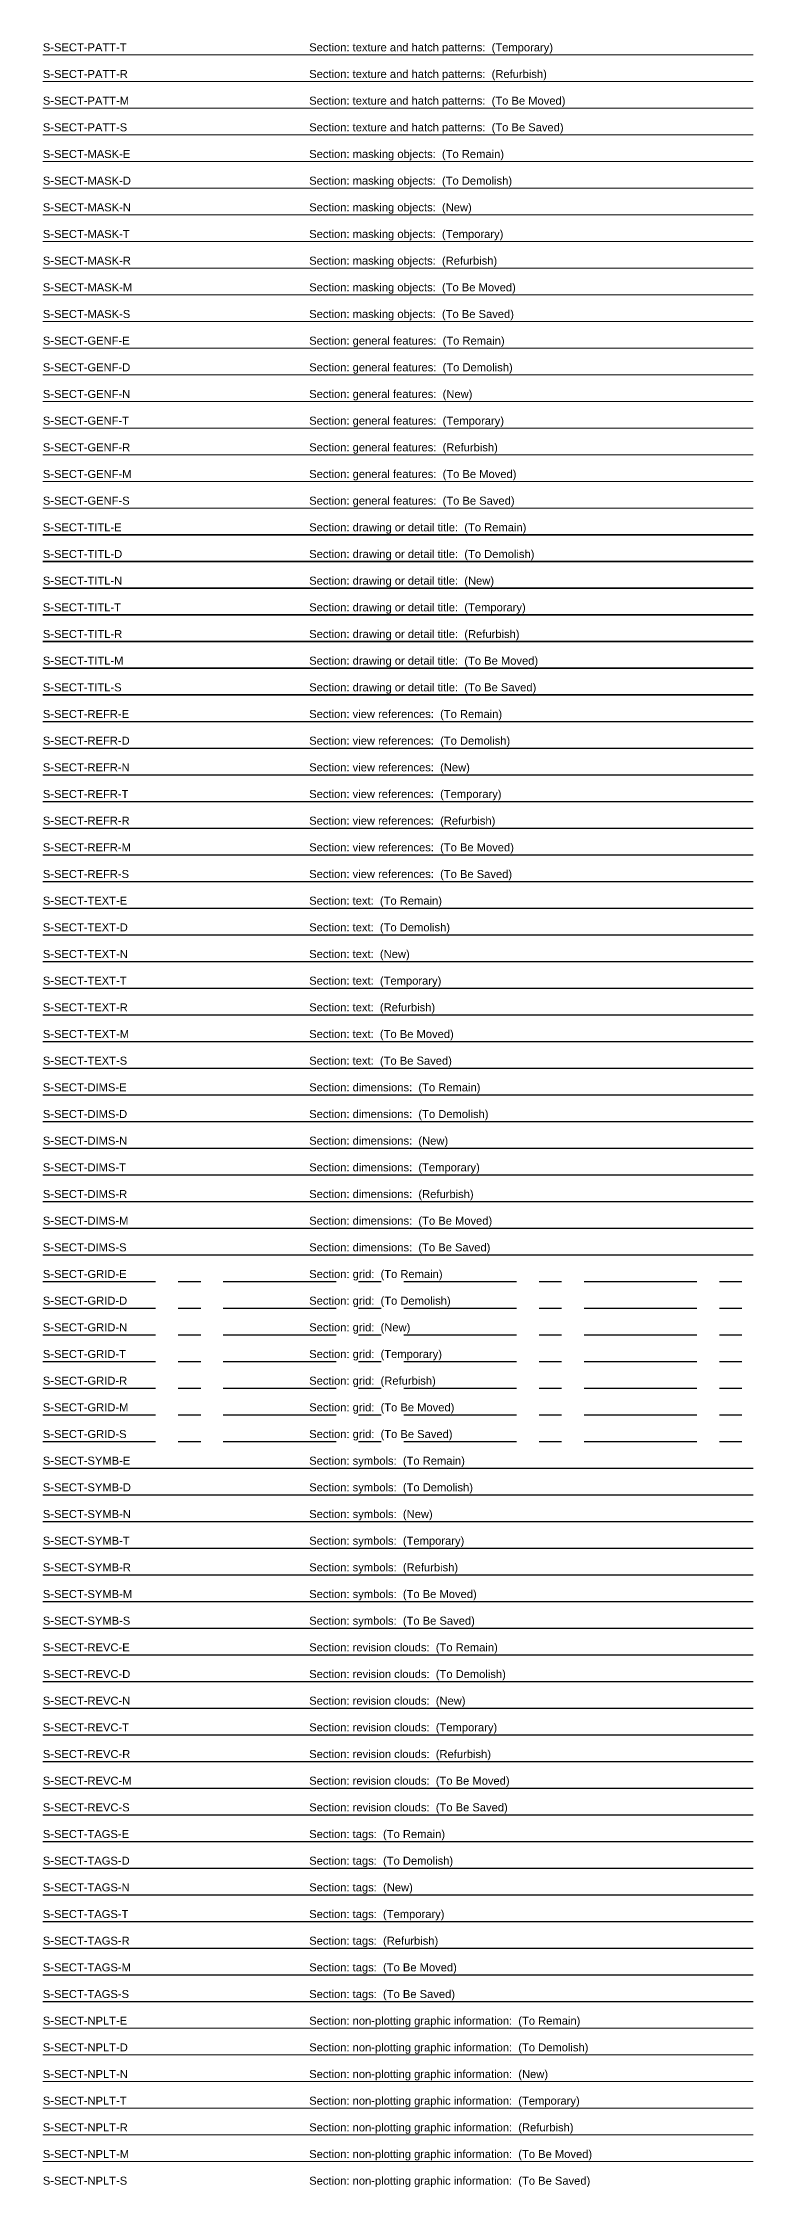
# Model space of a CAD drawing. Header units: millimetres. Extents: x 0 to 200, y -4838 to 3.
# Drawn here: x 0 to 200, y -3630 to -3027 of the extents above; entities that cross this region are included whole.
import ezdxf

# ---------------------------------------------------------------- set-up
doc = ezdxf.new("R2010")
doc.units = ezdxf.units.MM
doc.linetypes.add('CENTER', pattern=[50.8, 31.75, -6.35, 6.35, -6.35])
for name, color, linetype, lineweight, plot in [('S-PLAN-NPLT-S', 140, 'Continuous', 18, False), ('S-SECT-NPLT-D', 140, 'Continuous', 18, False), ('S-SECT-NPLT-E', 140, 'Continuous', 18, False), ('S-SECT-NPLT-M', 140, 'Continuous', 18, False), ('S-SECT-NPLT-N', 140, 'Continuous', 18, False), ('S-SECT-NPLT-R', 140, 'Continuous', 18, False), ('S-SECT-NPLT-S', 140, 'Continuous', 18, False), ('S-SECT-NPLT-T', 140, 'Continuous', 18, False)]:
    doc.layers.add(name, color=color, linetype=linetype, lineweight=lineweight, plot=plot)
for name, color, linetype, lineweight in [('S-SECT-DIMS-D', 11, 'Continuous', 25), ('S-SECT-DIMS-E', 201, 'Continuous', 25), ('S-SECT-DIMS-M', 51, 'Continuous', 25), ('S-SECT-DIMS-N', 171, 'Continuous', 25), ('S-SECT-DIMS-R', 131, 'Continuous', 25), ('S-SECT-DIMS-S', 101, 'Continuous', 25), ('S-SECT-DIMS-T', 31, 'Continuous', 25), ('S-SECT-GENF-D', 10, 'Continuous', 18), ('S-SECT-GENF-E', 200, 'Continuous', 18), ('S-SECT-GENF-M', 50, 'Continuous', 18), ('S-SECT-GENF-N', 170, 'Continuous', 18), ('S-SECT-GENF-R', 130, 'Continuous', 18), ('S-SECT-GENF-S', 100, 'Continuous', 18), ('S-SECT-GENF-T', 30, 'Continuous', 18), ('S-SECT-GRID-D', 11, 'CENTER', 25), ('S-SECT-GRID-E', 201, 'CENTER', 25), ('S-SECT-GRID-M', 51, 'CENTER', 25), ('S-SECT-GRID-N', 171, 'CENTER', 25), ('S-SECT-GRID-R', 131, 'CENTER', 25), ('S-SECT-GRID-S', 101, 'CENTER', 25), ('S-SECT-GRID-T', 31, 'CENTER', 25), ('S-SECT-MASK-D', 10, 'Continuous', 18), ('S-SECT-MASK-E', 200, 'Continuous', 18), ('S-SECT-MASK-M', 50, 'Continuous', 18), ('S-SECT-MASK-N', 170, 'Continuous', 18), ('S-SECT-MASK-R', 130, 'Continuous', 18), ('S-SECT-MASK-S', 100, 'Continuous', 18), ('S-SECT-MASK-T', 30, 'Continuous', 18), ('S-SECT-PATT-M', 59, 'Continuous', 13), ('S-SECT-PATT-R', 139, 'Continuous', 13), ('S-SECT-PATT-S', 109, 'Continuous', 13), ('S-SECT-PATT-T', 39, 'Continuous', 13), ('S-SECT-REFR-D', 11, 'Continuous', 25), ('S-SECT-REFR-E', 201, 'Continuous', 25), ('S-SECT-REFR-M', 51, 'Continuous', 25), ('S-SECT-REFR-N', 171, 'Continuous', 25), ('S-SECT-REFR-R', 131, 'Continuous', 25), ('S-SECT-REFR-S', 101, 'Continuous', 25), ('S-SECT-REFR-T', 31, 'Continuous', 25), ('S-SECT-REVC-D', 71, 'Continuous', 25), ('S-SECT-REVC-E', 71, 'Continuous', 25), ('S-SECT-REVC-M', 71, 'Continuous', 25), ('S-SECT-REVC-N', 71, 'Continuous', 25), ('S-SECT-REVC-R', 71, 'Continuous', 25), ('S-SECT-REVC-S', 71, 'Continuous', 25), ('S-SECT-REVC-T', 71, 'Continuous', 25), ('S-SECT-SYMB-D', 11, 'Continuous', 25), ('S-SECT-SYMB-E', 201, 'Continuous', 25), ('S-SECT-SYMB-M', 51, 'Continuous', 25), ('S-SECT-SYMB-N', 171, 'Continuous', 25), ('S-SECT-SYMB-R', 131, 'Continuous', 25), ('S-SECT-SYMB-S', 101, 'Continuous', 25), ('S-SECT-SYMB-T', 31, 'Continuous', 25), ('S-SECT-TAGS-D', 11, 'Continuous', 25), ('S-SECT-TAGS-E', 201, 'Continuous', 25), ('S-SECT-TAGS-M', 51, 'Continuous', 25), ('S-SECT-TAGS-N', 171, 'Continuous', 25), ('S-SECT-TAGS-R', 131, 'Continuous', 25), ('S-SECT-TAGS-S', 101, 'Continuous', 25), ('S-SECT-TAGS-T', 31, 'Continuous', 25), ('S-SECT-TEXT-D', 11, 'Continuous', 25), ('S-SECT-TEXT-E', 201, 'Continuous', 25), ('S-SECT-TEXT-M', 51, 'Continuous', 25), ('S-SECT-TEXT-N', 171, 'Continuous', 25), ('S-SECT-TEXT-R', 131, 'Continuous', 25), ('S-SECT-TEXT-S', 101, 'Continuous', 25), ('S-SECT-TEXT-T', 31, 'Continuous', 25), ('S-SECT-TITL-D', 13, 'Continuous', 35), ('S-SECT-TITL-E', 203, 'Continuous', 35), ('S-SECT-TITL-M', 53, 'Continuous', 35), ('S-SECT-TITL-N', 173, 'Continuous', 35), ('S-SECT-TITL-R', 133, 'Continuous', 35), ('S-SECT-TITL-S', 103, 'Continuous', 35), ('S-SECT-TITL-T', 33, 'Continuous', 35)]:
    doc.layers.add(name, color=color, linetype=linetype, lineweight=lineweight)
doc.styles.get("Standard").update_dxf_attribs({"font": 'arial.ttf'})

# ---------------------------------------------------------------- blocks, each defined once
blk = doc.blocks.new('AecLayers_SingleLetter_Augmented_UpperPhasing_S_2D')
at = {"layer": 'S-SECT-DIMS-D'}
blk.add_line((0, -3330), (200, -3330), dxfattribs=at)
at = {"layer": 'S-SECT-DIMS-E'}
blk.add_line((0, -3322.5), (200, -3322.5), dxfattribs=at)
at = {"layer": 'S-SECT-DIMS-M'}
blk.add_line((0, -3360), (200, -3360), dxfattribs=at)
at = {"layer": 'S-SECT-DIMS-N'}
blk.add_line((0, -3337.5), (200, -3337.5), dxfattribs=at)
at = {"layer": 'S-SECT-DIMS-R'}
blk.add_line((0, -3352.5), (200, -3352.5), dxfattribs=at)
at = {"layer": 'S-SECT-DIMS-S'}
blk.add_line((0, -3367.5), (200, -3367.5), dxfattribs=at)
at = {"layer": 'S-SECT-DIMS-T'}
blk.add_line((0, -3345), (200, -3345), dxfattribs=at)
at = {"layer": 'S-SECT-GENF-D'}
blk.add_line((0, -3120), (200, -3120), dxfattribs=at)
at = {"layer": 'S-SECT-GENF-E'}
blk.add_line((0, -3112.5), (200, -3112.5), dxfattribs=at)
at = {"layer": 'S-SECT-GENF-M'}
blk.add_line((0, -3150), (200, -3150), dxfattribs=at)
at = {"layer": 'S-SECT-GENF-N'}
blk.add_line((0, -3127.5), (200, -3127.5), dxfattribs=at)
at = {"layer": 'S-SECT-GENF-R'}
blk.add_line((0, -3142.5), (200, -3142.5), dxfattribs=at)
at = {"layer": 'S-SECT-GENF-S'}
blk.add_line((0, -3157.5), (200, -3157.5), dxfattribs=at)
at = {"layer": 'S-SECT-GENF-T'}
blk.add_line((0, -3135), (200, -3135), dxfattribs=at)
at = {"layer": 'S-SECT-GRID-D'}
blk.add_line((0, -3382.5), (200, -3382.5), dxfattribs=at)
at = {"layer": 'S-SECT-GRID-E'}
blk.add_line((0, -3375), (200, -3375), dxfattribs=at)
at = {"layer": 'S-SECT-GRID-M'}
blk.add_line((0, -3412.5), (200, -3412.5), dxfattribs=at)
at = {"layer": 'S-SECT-GRID-N'}
blk.add_line((0, -3390), (200, -3390), dxfattribs=at)
at = {"layer": 'S-SECT-GRID-R'}
blk.add_line((0, -3405), (200, -3405), dxfattribs=at)
at = {"layer": 'S-SECT-GRID-S'}
blk.add_line((0, -3420), (200, -3420), dxfattribs=at)
at = {"layer": 'S-SECT-GRID-T'}
blk.add_line((0, -3397.5), (200, -3397.5), dxfattribs=at)
at = {"layer": 'S-SECT-MASK-D'}
blk.add_line((0, -3067.5), (200, -3067.5), dxfattribs=at)
at = {"layer": 'S-SECT-MASK-E'}
blk.add_line((0, -3060), (200, -3060), dxfattribs=at)
at = {"layer": 'S-SECT-MASK-M'}
blk.add_line((0, -3097.5), (200, -3097.5), dxfattribs=at)
at = {"layer": 'S-SECT-MASK-N'}
blk.add_line((0, -3075), (200, -3075), dxfattribs=at)
at = {"layer": 'S-SECT-MASK-R'}
blk.add_line((0, -3090), (200, -3090), dxfattribs=at)
at = {"layer": 'S-SECT-MASK-S'}
blk.add_line((0, -3105), (200, -3105), dxfattribs=at)
at = {"layer": 'S-SECT-MASK-T'}
blk.add_line((0, -3082.5), (200, -3082.5), dxfattribs=at)
at = {"layer": 'S-SECT-NPLT-D'}
blk.add_line((0, -3592.5), (200, -3592.5), dxfattribs=at)
at = {"layer": 'S-SECT-NPLT-E'}
blk.add_line((0, -3585), (200, -3585), dxfattribs=at)
at = {"layer": 'S-SECT-NPLT-M'}
blk.add_line((0, -3622.5), (200, -3622.5), dxfattribs=at)
at = {"layer": 'S-SECT-NPLT-N'}
blk.add_line((0, -3600), (200, -3600), dxfattribs=at)
at = {"layer": 'S-SECT-NPLT-R'}
blk.add_line((0, -3615), (200, -3615), dxfattribs=at)
at = {"layer": 'S-SECT-NPLT-T'}
blk.add_line((0, -3607.5), (200, -3607.5), dxfattribs=at)
at = {"layer": 'S-SECT-PATT-M'}
blk.add_line((0, -3045), (200, -3045), dxfattribs=at)
at = {"layer": 'S-SECT-PATT-R'}
blk.add_line((0, -3037.5), (200, -3037.5), dxfattribs=at)
at = {"layer": 'S-SECT-PATT-S'}
blk.add_line((0, -3052.5), (200, -3052.5), dxfattribs=at)
at = {"layer": 'S-SECT-PATT-T'}
blk.add_line((0, -3030), (200, -3030), dxfattribs=at)
at = {"layer": 'S-SECT-REFR-D'}
blk.add_line((0, -3225), (200, -3225), dxfattribs=at)
at = {"layer": 'S-SECT-REFR-E'}
blk.add_line((0, -3217.5), (200, -3217.5), dxfattribs=at)
at = {"layer": 'S-SECT-REFR-M'}
blk.add_line((0, -3255), (200, -3255), dxfattribs=at)
at = {"layer": 'S-SECT-REFR-N'}
blk.add_line((0, -3232.5), (200, -3232.5), dxfattribs=at)
at = {"layer": 'S-SECT-REFR-R'}
blk.add_line((0, -3247.5), (200, -3247.5), dxfattribs=at)
at = {"layer": 'S-SECT-REFR-S'}
blk.add_line((0, -3262.5), (200, -3262.5), dxfattribs=at)
at = {"layer": 'S-SECT-REFR-T'}
blk.add_line((0, -3240), (200, -3240), dxfattribs=at)
at = {"layer": 'S-SECT-REVC-D'}
blk.add_line((0, -3487.5), (200, -3487.5), dxfattribs=at)
at = {"layer": 'S-SECT-REVC-E'}
blk.add_line((0, -3480), (200, -3480), dxfattribs=at)
at = {"layer": 'S-SECT-REVC-M'}
blk.add_line((0, -3517.5), (200, -3517.5), dxfattribs=at)
at = {"layer": 'S-SECT-REVC-N'}
blk.add_line((0, -3495), (200, -3495), dxfattribs=at)
at = {"layer": 'S-SECT-REVC-R'}
blk.add_line((0, -3510), (200, -3510), dxfattribs=at)
at = {"layer": 'S-SECT-REVC-S'}
blk.add_line((0, -3525), (200, -3525), dxfattribs=at)
at = {"layer": 'S-SECT-REVC-T'}
blk.add_line((0, -3502.5), (200, -3502.5), dxfattribs=at)
at = {"layer": 'S-SECT-SYMB-D'}
blk.add_line((0, -3435), (200, -3435), dxfattribs=at)
at = {"layer": 'S-SECT-SYMB-E'}
blk.add_line((0, -3427.5), (200, -3427.5), dxfattribs=at)
at = {"layer": 'S-SECT-SYMB-M'}
blk.add_line((0, -3465), (200, -3465), dxfattribs=at)
at = {"layer": 'S-SECT-SYMB-N'}
blk.add_line((0, -3442.5), (200, -3442.5), dxfattribs=at)
at = {"layer": 'S-SECT-SYMB-R'}
blk.add_line((0, -3457.5), (200, -3457.5), dxfattribs=at)
at = {"layer": 'S-SECT-SYMB-S'}
blk.add_line((0, -3472.5), (200, -3472.5), dxfattribs=at)
at = {"layer": 'S-SECT-SYMB-T'}
blk.add_line((0, -3450), (200, -3450), dxfattribs=at)
at = {"layer": 'S-SECT-TAGS-D'}
blk.add_line((0, -3540), (200, -3540), dxfattribs=at)
at = {"layer": 'S-SECT-TAGS-E'}
blk.add_line((0, -3532.5), (200, -3532.5), dxfattribs=at)
at = {"layer": 'S-SECT-TAGS-M'}
blk.add_line((0, -3570), (200, -3570), dxfattribs=at)
at = {"layer": 'S-SECT-TAGS-N'}
blk.add_line((0, -3547.5), (200, -3547.5), dxfattribs=at)
at = {"layer": 'S-SECT-TAGS-R'}
blk.add_line((0, -3562.5), (200, -3562.5), dxfattribs=at)
at = {"layer": 'S-SECT-TAGS-S'}
blk.add_line((0, -3577.5), (200, -3577.5), dxfattribs=at)
at = {"layer": 'S-SECT-TAGS-T'}
blk.add_line((0, -3555), (200, -3555), dxfattribs=at)
at = {"layer": 'S-SECT-TEXT-D'}
blk.add_line((0, -3277.5), (200, -3277.5), dxfattribs=at)
at = {"layer": 'S-SECT-TEXT-E'}
blk.add_line((0, -3270), (200, -3270), dxfattribs=at)
at = {"layer": 'S-SECT-TEXT-M'}
blk.add_line((0, -3307.5), (200, -3307.5), dxfattribs=at)
at = {"layer": 'S-SECT-TEXT-N'}
blk.add_line((0, -3285), (200, -3285), dxfattribs=at)
at = {"layer": 'S-SECT-TEXT-R'}
blk.add_line((0, -3300), (200, -3300), dxfattribs=at)
at = {"layer": 'S-SECT-TEXT-S'}
blk.add_line((0, -3315), (200, -3315), dxfattribs=at)
at = {"layer": 'S-SECT-TEXT-T'}
blk.add_line((0, -3292.5), (200, -3292.5), dxfattribs=at)
at = {"layer": 'S-SECT-TITL-D'}
blk.add_line((0, -3172.5), (200, -3172.5), dxfattribs=at)
at = {"layer": 'S-SECT-TITL-E'}
blk.add_line((0, -3165), (200, -3165), dxfattribs=at)
at = {"layer": 'S-SECT-TITL-M'}
blk.add_line((0, -3202.5), (200, -3202.5), dxfattribs=at)
at = {"layer": 'S-SECT-TITL-N'}
blk.add_line((0, -3180), (200, -3180), dxfattribs=at)
at = {"layer": 'S-SECT-TITL-R'}
blk.add_line((0, -3195), (200, -3195), dxfattribs=at)
at = {"layer": 'S-SECT-TITL-S'}
blk.add_line((0, -3210), (200, -3210), dxfattribs=at)
at = {"layer": 'S-SECT-TITL-T'}
blk.add_line((0, -3187.5), (200, -3187.5), dxfattribs=at)
at = {"layer": 'S-SECT-DIMS-D'}
for s, p in [('S-SECT-DIMS-D', (0, -3329)), ('Section: dimensions:  (To Demolish)', (75, -3329))]:
    blk.add_text(s, height=2.25, dxfattribs=at).set_placement(p)
at = {"layer": 'S-SECT-DIMS-E'}
for s, p in [('S-SECT-DIMS-E', (0, -3321.5)), ('Section: dimensions:  (To Remain)', (75, -3321.5))]:
    blk.add_text(s, height=2.25, dxfattribs=at).set_placement(p)
at = {"layer": 'S-SECT-DIMS-M'}
for s, p in [('S-SECT-DIMS-M', (0, -3359)), ('Section: dimensions:  (To Be Moved)', (75, -3359))]:
    blk.add_text(s, height=2.25, dxfattribs=at).set_placement(p)
at = {"layer": 'S-SECT-DIMS-N'}
for s, p in [('S-SECT-DIMS-N', (0, -3336.5)), ('Section: dimensions:  (New)', (75, -3336.5))]:
    blk.add_text(s, height=2.25, dxfattribs=at).set_placement(p)
at = {"layer": 'S-SECT-DIMS-R'}
for s, p in [('S-SECT-DIMS-R', (0, -3351.5)), ('Section: dimensions:  (Refurbish)', (75, -3351.5))]:
    blk.add_text(s, height=2.25, dxfattribs=at).set_placement(p)
at = {"layer": 'S-SECT-DIMS-S'}
for s, p in [('S-SECT-DIMS-S', (0, -3366.5)), ('Section: dimensions:  (To Be Saved)', (75, -3366.5))]:
    blk.add_text(s, height=2.25, dxfattribs=at).set_placement(p)
at = {"layer": 'S-SECT-DIMS-T'}
for s, p in [('S-SECT-DIMS-T', (0, -3344)), ('Section: dimensions:  (Temporary)', (75, -3344))]:
    blk.add_text(s, height=2.25, dxfattribs=at).set_placement(p)
at = {"layer": 'S-SECT-GENF-D'}
for s, p in [('S-SECT-GENF-D', (0, -3119)), ('Section: general features:  (To Demolish)', (75, -3119))]:
    blk.add_text(s, height=2.25, dxfattribs=at).set_placement(p)
at = {"layer": 'S-SECT-GENF-E'}
for s, p in [('S-SECT-GENF-E', (0, -3111.5)), ('Section: general features:  (To Remain)', (75, -3111.5))]:
    blk.add_text(s, height=2.25, dxfattribs=at).set_placement(p)
at = {"layer": 'S-SECT-GENF-M'}
for s, p in [('S-SECT-GENF-M', (0, -3149)), ('Section: general features:  (To Be Moved)', (75, -3149))]:
    blk.add_text(s, height=2.25, dxfattribs=at).set_placement(p)
at = {"layer": 'S-SECT-GENF-N'}
for s, p in [('S-SECT-GENF-N', (0, -3126.5)), ('Section: general features:  (New)', (75, -3126.5))]:
    blk.add_text(s, height=2.25, dxfattribs=at).set_placement(p)
at = {"layer": 'S-SECT-GENF-R'}
for s, p in [('S-SECT-GENF-R', (0, -3141.5)), ('Section: general features:  (Refurbish)', (75, -3141.5))]:
    blk.add_text(s, height=2.25, dxfattribs=at).set_placement(p)
at = {"layer": 'S-SECT-GENF-S'}
for s, p in [('S-SECT-GENF-S', (0, -3156.5)), ('Section: general features:  (To Be Saved)', (75, -3156.5))]:
    blk.add_text(s, height=2.25, dxfattribs=at).set_placement(p)
at = {"layer": 'S-SECT-GENF-T'}
for s, p in [('S-SECT-GENF-T', (0, -3134)), ('Section: general features:  (Temporary)', (75, -3134))]:
    blk.add_text(s, height=2.25, dxfattribs=at).set_placement(p)
at = {"layer": 'S-SECT-GRID-D'}
for s, p in [('S-SECT-GRID-D', (0, -3381.5)), ('Section: grid:  (To Demolish)', (75, -3381.5))]:
    blk.add_text(s, height=2.25, dxfattribs=at).set_placement(p)
at = {"layer": 'S-SECT-GRID-E'}
for s, p in [('S-SECT-GRID-E', (0, -3374)), ('Section: grid:  (To Remain)', (75, -3374))]:
    blk.add_text(s, height=2.25, dxfattribs=at).set_placement(p)
at = {"layer": 'S-SECT-GRID-M'}
for s, p in [('S-SECT-GRID-M', (0, -3411.5)), ('Section: grid:  (To Be Moved)', (75, -3411.5))]:
    blk.add_text(s, height=2.25, dxfattribs=at).set_placement(p)
at = {"layer": 'S-SECT-GRID-N'}
for s, p in [('S-SECT-GRID-N', (0, -3389)), ('Section: grid:  (New)', (75, -3389))]:
    blk.add_text(s, height=2.25, dxfattribs=at).set_placement(p)
at = {"layer": 'S-SECT-GRID-R'}
for s, p in [('S-SECT-GRID-R', (0, -3404)), ('Section: grid:  (Refurbish)', (75, -3404))]:
    blk.add_text(s, height=2.25, dxfattribs=at).set_placement(p)
at = {"layer": 'S-SECT-GRID-S'}
for s, p in [('S-SECT-GRID-S', (0, -3419)), ('Section: grid:  (To Be Saved)', (75, -3419))]:
    blk.add_text(s, height=2.25, dxfattribs=at).set_placement(p)
at = {"layer": 'S-SECT-GRID-T'}
for s, p in [('S-SECT-GRID-T', (0, -3396.5)), ('Section: grid:  (Temporary)', (75, -3396.5))]:
    blk.add_text(s, height=2.25, dxfattribs=at).set_placement(p)
at = {"layer": 'S-SECT-MASK-D'}
for s, p in [('S-SECT-MASK-D', (0, -3066.5)), ('Section: masking objects:  (To Demolish)', (75, -3066.5))]:
    blk.add_text(s, height=2.25, dxfattribs=at).set_placement(p)
at = {"layer": 'S-SECT-MASK-E'}
for s, p in [('S-SECT-MASK-E', (0, -3059)), ('Section: masking objects:  (To Remain)', (75, -3059))]:
    blk.add_text(s, height=2.25, dxfattribs=at).set_placement(p)
at = {"layer": 'S-SECT-MASK-M'}
for s, p in [('S-SECT-MASK-M', (0, -3096.5)), ('Section: masking objects:  (To Be Moved)', (75, -3096.5))]:
    blk.add_text(s, height=2.25, dxfattribs=at).set_placement(p)
at = {"layer": 'S-SECT-MASK-N'}
for s, p in [('S-SECT-MASK-N', (0, -3074)), ('Section: masking objects:  (New)', (75, -3074))]:
    blk.add_text(s, height=2.25, dxfattribs=at).set_placement(p)
at = {"layer": 'S-SECT-MASK-R'}
for s, p in [('S-SECT-MASK-R', (0, -3089)), ('Section: masking objects:  (Refurbish)', (75, -3089))]:
    blk.add_text(s, height=2.25, dxfattribs=at).set_placement(p)
at = {"layer": 'S-SECT-MASK-S'}
for s, p in [('S-SECT-MASK-S', (0, -3104)), ('Section: masking objects:  (To Be Saved)', (75, -3104))]:
    blk.add_text(s, height=2.25, dxfattribs=at).set_placement(p)
at = {"layer": 'S-SECT-MASK-T'}
for s, p in [('S-SECT-MASK-T', (0, -3081.5)), ('Section: masking objects:  (Temporary)', (75, -3081.5))]:
    blk.add_text(s, height=2.25, dxfattribs=at).set_placement(p)
at = {"layer": 'S-SECT-NPLT-D'}
for s, p in [('S-SECT-NPLT-D', (0, -3591.5)), ('Section: non-plotting graphic information:  (To Demolish)', (75, -3591.5))]:
    blk.add_text(s, height=2.25, dxfattribs=at).set_placement(p)
at = {"layer": 'S-SECT-NPLT-E'}
for s, p in [('S-SECT-NPLT-E', (0, -3584)), ('Section: non-plotting graphic information:  (To Remain)', (75, -3584))]:
    blk.add_text(s, height=2.25, dxfattribs=at).set_placement(p)
at = {"layer": 'S-SECT-NPLT-M'}
for s, p in [('S-SECT-NPLT-M', (0, -3621.5)), ('Section: non-plotting graphic information:  (To Be Moved)', (75, -3621.5))]:
    blk.add_text(s, height=2.25, dxfattribs=at).set_placement(p)
at = {"layer": 'S-SECT-NPLT-N'}
for s, p in [('S-SECT-NPLT-N', (0, -3599)), ('Section: non-plotting graphic information:  (New)', (75, -3599))]:
    blk.add_text(s, height=2.25, dxfattribs=at).set_placement(p)
at = {"layer": 'S-SECT-NPLT-R'}
for s, p in [('S-SECT-NPLT-R', (0, -3614)), ('Section: non-plotting graphic information:  (Refurbish)', (75, -3614))]:
    blk.add_text(s, height=2.25, dxfattribs=at).set_placement(p)
at = {"layer": 'S-SECT-NPLT-S'}
for s, p in [('S-SECT-NPLT-S', (0, -3629)), ('Section: non-plotting graphic information:  (To Be Saved)', (75, -3629))]:
    blk.add_text(s, height=2.25, dxfattribs=at).set_placement(p)
at = {"layer": 'S-SECT-NPLT-T'}
for s, p in [('S-SECT-NPLT-T', (0, -3606.5)), ('Section: non-plotting graphic information:  (Temporary)', (75, -3606.5))]:
    blk.add_text(s, height=2.25, dxfattribs=at).set_placement(p)
at = {"layer": 'S-SECT-PATT-M'}
for s, p in [('S-SECT-PATT-M', (0, -3044)), ('Section: texture and hatch patterns:  (To Be Moved)', (75, -3044))]:
    blk.add_text(s, height=2.25, dxfattribs=at).set_placement(p)
at = {"layer": 'S-SECT-PATT-R'}
for s, p in [('S-SECT-PATT-R', (0, -3036.5)), ('Section: texture and hatch patterns:  (Refurbish)', (75, -3036.5))]:
    blk.add_text(s, height=2.25, dxfattribs=at).set_placement(p)
at = {"layer": 'S-SECT-PATT-S'}
for s, p in [('S-SECT-PATT-S', (0, -3051.5)), ('Section: texture and hatch patterns:  (To Be Saved)', (75, -3051.5))]:
    blk.add_text(s, height=2.25, dxfattribs=at).set_placement(p)
at = {"layer": 'S-SECT-PATT-T'}
for s, p in [('S-SECT-PATT-T', (0, -3029)), ('Section: texture and hatch patterns:  (Temporary)', (75, -3029))]:
    blk.add_text(s, height=2.25, dxfattribs=at).set_placement(p)
at = {"layer": 'S-SECT-REFR-D'}
for s, p in [('S-SECT-REFR-D', (0, -3224)), ('Section: view references:  (To Demolish)', (75, -3224))]:
    blk.add_text(s, height=2.25, dxfattribs=at).set_placement(p)
at = {"layer": 'S-SECT-REFR-E'}
for s, p in [('S-SECT-REFR-E', (0, -3216.5)), ('Section: view references:  (To Remain)', (75, -3216.5))]:
    blk.add_text(s, height=2.25, dxfattribs=at).set_placement(p)
at = {"layer": 'S-SECT-REFR-M'}
for s, p in [('S-SECT-REFR-M', (0, -3254)), ('Section: view references:  (To Be Moved)', (75, -3254))]:
    blk.add_text(s, height=2.25, dxfattribs=at).set_placement(p)
at = {"layer": 'S-SECT-REFR-N'}
for s, p in [('S-SECT-REFR-N', (0, -3231.5)), ('Section: view references:  (New)', (75, -3231.5))]:
    blk.add_text(s, height=2.25, dxfattribs=at).set_placement(p)
at = {"layer": 'S-SECT-REFR-R'}
for s, p in [('S-SECT-REFR-R', (0, -3246.5)), ('Section: view references:  (Refurbish)', (75, -3246.5))]:
    blk.add_text(s, height=2.25, dxfattribs=at).set_placement(p)
at = {"layer": 'S-SECT-REFR-S'}
for s, p in [('S-SECT-REFR-S', (0, -3261.5)), ('Section: view references:  (To Be Saved)', (75, -3261.5))]:
    blk.add_text(s, height=2.25, dxfattribs=at).set_placement(p)
at = {"layer": 'S-SECT-REFR-T'}
for s, p in [('S-SECT-REFR-T', (0, -3239)), ('Section: view references:  (Temporary)', (75, -3239))]:
    blk.add_text(s, height=2.25, dxfattribs=at).set_placement(p)
at = {"layer": 'S-SECT-REVC-D'}
for s, p in [('S-SECT-REVC-D', (0, -3486.5)), ('Section: revision clouds:  (To Demolish)', (75, -3486.5))]:
    blk.add_text(s, height=2.25, dxfattribs=at).set_placement(p)
at = {"layer": 'S-SECT-REVC-E'}
for s, p in [('S-SECT-REVC-E', (0, -3479)), ('Section: revision clouds:  (To Remain)', (75, -3479))]:
    blk.add_text(s, height=2.25, dxfattribs=at).set_placement(p)
at = {"layer": 'S-SECT-REVC-M'}
for s, p in [('S-SECT-REVC-M', (0, -3516.5)), ('Section: revision clouds:  (To Be Moved)', (75, -3516.5))]:
    blk.add_text(s, height=2.25, dxfattribs=at).set_placement(p)
at = {"layer": 'S-SECT-REVC-N'}
for s, p in [('Section: revision clouds:  (New)', (75, -3494)), ('S-SECT-REVC-N', (0, -3494))]:
    blk.add_text(s, height=2.25, dxfattribs=at).set_placement(p)
at = {"layer": 'S-SECT-REVC-R'}
for s, p in [('S-SECT-REVC-R', (0, -3509)), ('Section: revision clouds:  (Refurbish)', (75, -3509))]:
    blk.add_text(s, height=2.25, dxfattribs=at).set_placement(p)
at = {"layer": 'S-SECT-REVC-S'}
for s, p in [('S-SECT-REVC-S', (0, -3524)), ('Section: revision clouds:  (To Be Saved)', (75, -3524))]:
    blk.add_text(s, height=2.25, dxfattribs=at).set_placement(p)
at = {"layer": 'S-SECT-REVC-T'}
for s, p in [('S-SECT-REVC-T', (0, -3501.5)), ('Section: revision clouds:  (Temporary)', (75, -3501.5))]:
    blk.add_text(s, height=2.25, dxfattribs=at).set_placement(p)
at = {"layer": 'S-SECT-SYMB-D'}
for s, p in [('S-SECT-SYMB-D', (0, -3434)), ('Section: symbols:  (To Demolish)', (75, -3434))]:
    blk.add_text(s, height=2.25, dxfattribs=at).set_placement(p)
at = {"layer": 'S-SECT-SYMB-E'}
for s, p in [('S-SECT-SYMB-E', (0, -3426.5)), ('Section: symbols:  (To Remain)', (75, -3426.5))]:
    blk.add_text(s, height=2.25, dxfattribs=at).set_placement(p)
at = {"layer": 'S-SECT-SYMB-M'}
for s, p in [('S-SECT-SYMB-M', (0, -3464)), ('Section: symbols:  (To Be Moved)', (75, -3464))]:
    blk.add_text(s, height=2.25, dxfattribs=at).set_placement(p)
at = {"layer": 'S-SECT-SYMB-N'}
for s, p in [('S-SECT-SYMB-N', (0, -3441.5)), ('Section: symbols:  (New)', (75, -3441.5))]:
    blk.add_text(s, height=2.25, dxfattribs=at).set_placement(p)
at = {"layer": 'S-SECT-SYMB-R'}
for s, p in [('S-SECT-SYMB-R', (0, -3456.5)), ('Section: symbols:  (Refurbish)', (75, -3456.5))]:
    blk.add_text(s, height=2.25, dxfattribs=at).set_placement(p)
at = {"layer": 'S-SECT-SYMB-S'}
for s, p in [('S-SECT-SYMB-S', (0, -3471.5)), ('Section: symbols:  (To Be Saved)', (75, -3471.5))]:
    blk.add_text(s, height=2.25, dxfattribs=at).set_placement(p)
at = {"layer": 'S-SECT-SYMB-T'}
for s, p in [('S-SECT-SYMB-T', (0, -3449)), ('Section: symbols:  (Temporary)', (75, -3449))]:
    blk.add_text(s, height=2.25, dxfattribs=at).set_placement(p)
at = {"layer": 'S-SECT-TAGS-D'}
for s, p in [('S-SECT-TAGS-D', (0, -3539)), ('Section: tags:  (To Demolish)', (75, -3539))]:
    blk.add_text(s, height=2.25, dxfattribs=at).set_placement(p)
at = {"layer": 'S-SECT-TAGS-E'}
for s, p in [('S-SECT-TAGS-E', (0, -3531.5)), ('Section: tags:  (To Remain)', (75, -3531.5))]:
    blk.add_text(s, height=2.25, dxfattribs=at).set_placement(p)
at = {"layer": 'S-SECT-TAGS-M'}
for s, p in [('S-SECT-TAGS-M', (0, -3569)), ('Section: tags:  (To Be Moved)', (75, -3569))]:
    blk.add_text(s, height=2.25, dxfattribs=at).set_placement(p)
at = {"layer": 'S-SECT-TAGS-N'}
for s, p in [('S-SECT-TAGS-N', (0, -3546.5)), ('Section: tags:  (New)', (75, -3546.5))]:
    blk.add_text(s, height=2.25, dxfattribs=at).set_placement(p)
at = {"layer": 'S-SECT-TAGS-R'}
for s, p in [('S-SECT-TAGS-R', (0, -3561.5)), ('Section: tags:  (Refurbish)', (75, -3561.5))]:
    blk.add_text(s, height=2.25, dxfattribs=at).set_placement(p)
at = {"layer": 'S-SECT-TAGS-S'}
for s, p in [('S-SECT-TAGS-S', (0, -3576.5)), ('Section: tags:  (To Be Saved)', (75, -3576.5))]:
    blk.add_text(s, height=2.25, dxfattribs=at).set_placement(p)
at = {"layer": 'S-SECT-TAGS-T'}
for s, p in [('S-SECT-TAGS-T', (0, -3554)), ('Section: tags:  (Temporary)', (75, -3554))]:
    blk.add_text(s, height=2.25, dxfattribs=at).set_placement(p)
at = {"layer": 'S-SECT-TEXT-D'}
for s, p in [('S-SECT-TEXT-D', (0, -3276.5)), ('Section: text:  (To Demolish)', (75, -3276.5))]:
    blk.add_text(s, height=2.25, dxfattribs=at).set_placement(p)
at = {"layer": 'S-SECT-TEXT-E'}
for s, p in [('S-SECT-TEXT-E', (0, -3269)), ('Section: text:  (To Remain)', (75, -3269))]:
    blk.add_text(s, height=2.25, dxfattribs=at).set_placement(p)
at = {"layer": 'S-SECT-TEXT-M'}
for s, p in [('S-SECT-TEXT-M', (0, -3306.5)), ('Section: text:  (To Be Moved)', (75, -3306.5))]:
    blk.add_text(s, height=2.25, dxfattribs=at).set_placement(p)
at = {"layer": 'S-SECT-TEXT-N'}
for s, p in [('S-SECT-TEXT-N', (0, -3284)), ('Section: text:  (New)', (75, -3284))]:
    blk.add_text(s, height=2.25, dxfattribs=at).set_placement(p)
at = {"layer": 'S-SECT-TEXT-R'}
for s, p in [('S-SECT-TEXT-R', (0, -3299)), ('Section: text:  (Refurbish)', (75, -3299))]:
    blk.add_text(s, height=2.25, dxfattribs=at).set_placement(p)
at = {"layer": 'S-SECT-TEXT-S'}
for s, p in [('S-SECT-TEXT-S', (0, -3314)), ('Section: text:  (To Be Saved)', (75, -3314))]:
    blk.add_text(s, height=2.25, dxfattribs=at).set_placement(p)
at = {"layer": 'S-SECT-TEXT-T'}
for s, p in [('S-SECT-TEXT-T', (0, -3291.5)), ('Section: text:  (Temporary)', (75, -3291.5))]:
    blk.add_text(s, height=2.25, dxfattribs=at).set_placement(p)
at = {"layer": 'S-SECT-TITL-D'}
for s, p in [('S-SECT-TITL-D', (0, -3171.5)), ('Section: drawing or detail title:  (To Demolish)', (75, -3171.5))]:
    blk.add_text(s, height=2.25, dxfattribs=at).set_placement(p)
at = {"layer": 'S-SECT-TITL-E'}
for s, p in [('S-SECT-TITL-E', (0, -3164)), ('Section: drawing or detail title:  (To Remain)', (75, -3164))]:
    blk.add_text(s, height=2.25, dxfattribs=at).set_placement(p)
at = {"layer": 'S-SECT-TITL-M'}
for s, p in [('S-SECT-TITL-M', (0, -3201.5)), ('Section: drawing or detail title:  (To Be Moved)', (75, -3201.5))]:
    blk.add_text(s, height=2.25, dxfattribs=at).set_placement(p)
at = {"layer": 'S-SECT-TITL-N'}
for s, p in [('S-SECT-TITL-N', (0, -3179)), ('Section: drawing or detail title:  (New)', (75, -3179))]:
    blk.add_text(s, height=2.25, dxfattribs=at).set_placement(p)
at = {"layer": 'S-SECT-TITL-R'}
for s, p in [('S-SECT-TITL-R', (0, -3194)), ('Section: drawing or detail title:  (Refurbish)', (75, -3194))]:
    blk.add_text(s, height=2.25, dxfattribs=at).set_placement(p)
at = {"layer": 'S-SECT-TITL-S'}
for s, p in [('S-SECT-TITL-S', (0, -3209)), ('Section: drawing or detail title:  (To Be Saved)', (75, -3209))]:
    blk.add_text(s, height=2.25, dxfattribs=at).set_placement(p)
at = {"layer": 'S-SECT-TITL-T'}
for s, p in [('S-SECT-TITL-T', (0, -3186.5)), ('Section: drawing or detail title:  (Temporary)', (75, -3186.5))]:
    blk.add_text(s, height=2.25, dxfattribs=at).set_placement(p)

msp = doc.modelspace()

# ---------------------------------------------------------------- block references
at = {"layer": 'S-PLAN-NPLT-S'}
msp.add_blockref('AecLayers_SingleLetter_Augmented_UpperPhasing_S_2D', (0, 0), dxfattribs=at)

doc.saveas('drawing.dxf')
